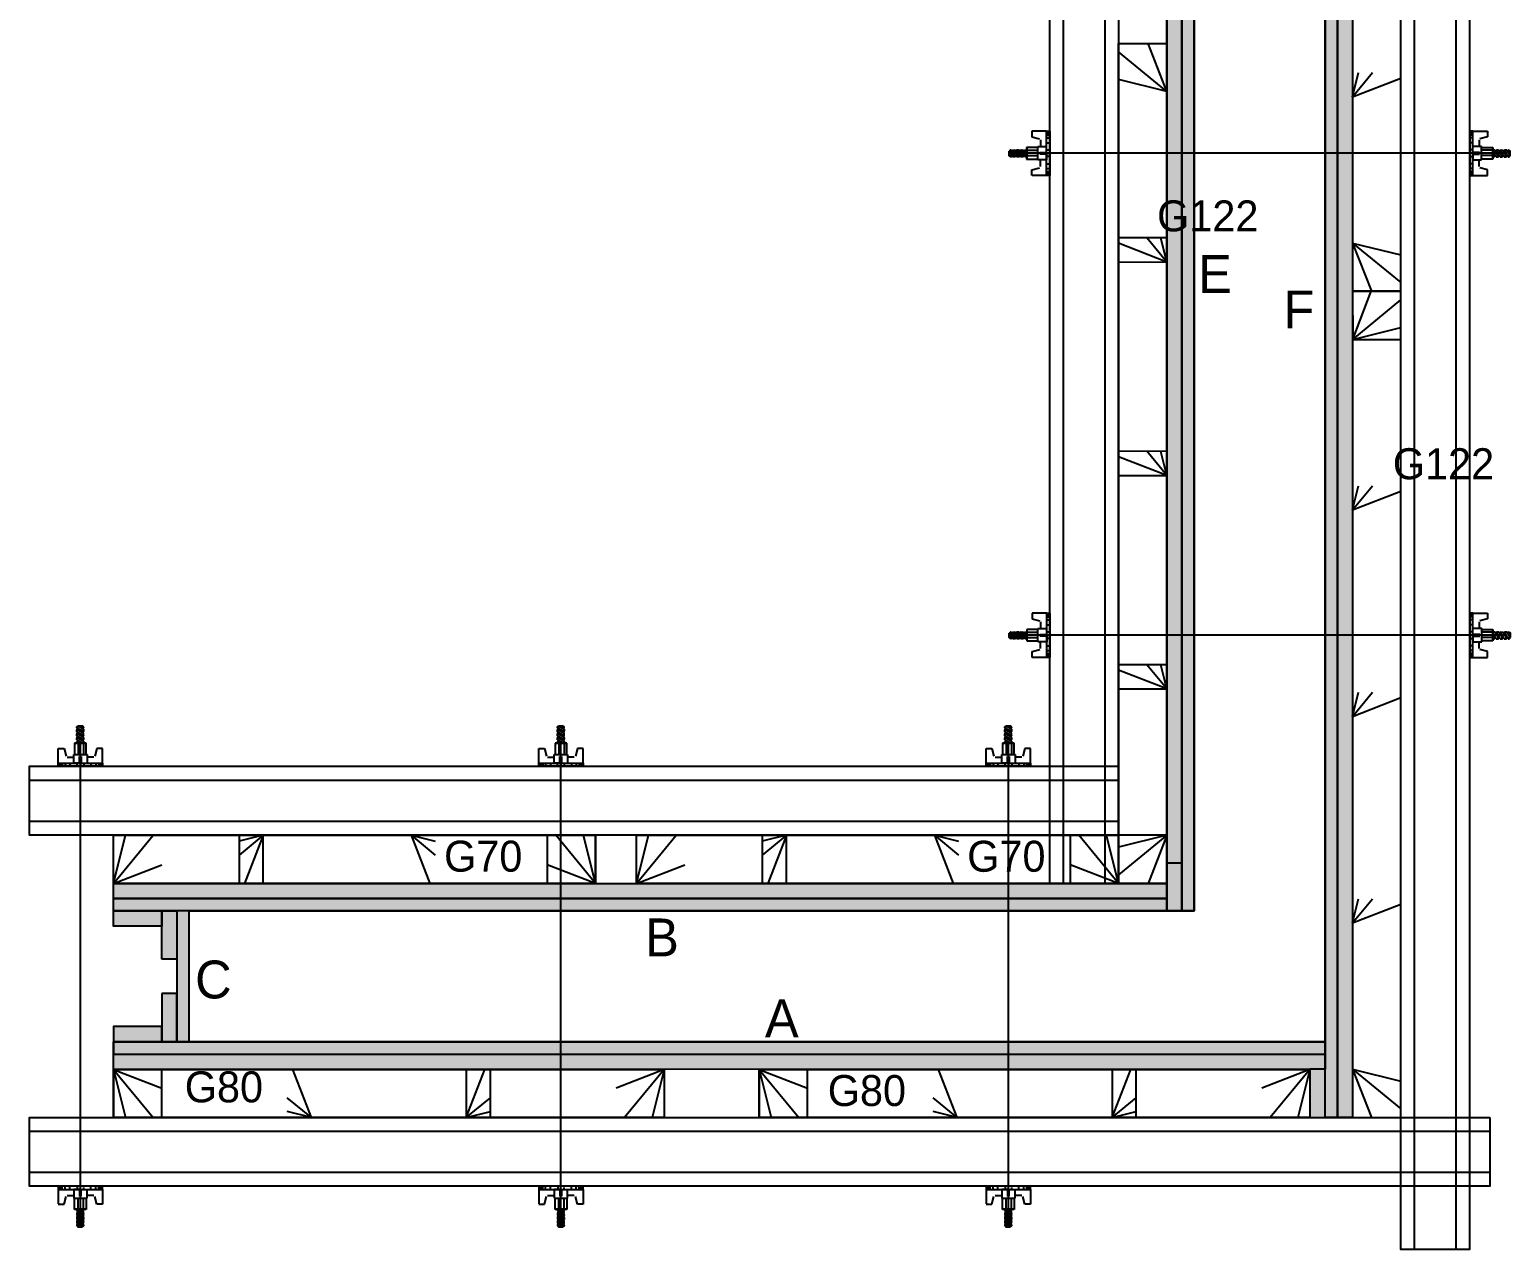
# Model space of a CAD drawing. Header units: metres. Extents: x 3966 to 8606, y 3940 to 4612.
# Drawn here: x 3965.6 to 4395.8, y 3978.3 to 4332.7 of the extents above; entities that cross this region are included whole.
import ezdxf

# ---------------------------------------------------------------- set-up
doc = ezdxf.new("R2010")
doc.units = ezdxf.units.M
for name, color, linetype in [('CHAPA', 7, 'Continuous'), ('CONCRETO', 7, 'Continuous'), ('Hachura', 7, 'Continuous'), ('Madeira', 7, 'Continuous'), ('Perfil Metálico', 7, 'Continuous'), ('SARRAFO', 7, 'Continuous'), ('TEXTO_GERAL', 7, 'Continuous')]:
    doc.layers.add(name, color=color, linetype=linetype)

msp = doc.modelspace()

# ---------------------------------------------------------------- hatches: boundary and pattern name
at = {"layer": 'Hachura'}
h = msp.add_hatch(color=7, dxfattribs=at)
h.dxf.hatch_style = 1
h.paths.add_polyline_path([(4295.94, 4496.66), (4300.34, 4496.66), (4300.34, 4496.66), (4300.34, 4076.66), (4300.34, 4076.66), (4295.94, 4076.66), (4295.94, 4076.66), (4295.94, 4496.66)])
h = msp.add_hatch(color=7, dxfattribs=at)
h.dxf.hatch_style = 1
h.paths.add_polyline_path([(4300.34, 4496.66), (4303.94, 4496.66), (4303.94, 4496.66), (4303.94, 4076.66), (4303.94, 4076.66), (4300.34, 4076.66), (4300.34, 4076.66), (4300.34, 4496.66)])
h = msp.add_hatch(color=7, dxfattribs=at)
h.dxf.hatch_style = 1
h.paths.add_polyline_path([(4345.54, 4016.66), (4341.94, 4016.66), (4341.94, 4016.66), (4341.94, 4496.66), (4341.94, 4496.66), (4345.54, 4496.66), (4345.54, 4496.66), (4345.54, 4016.66)])
h = msp.add_hatch(color=7, dxfattribs=at)
h.dxf.hatch_style = 1
h.paths.add_polyline_path([(4345.54, 4496.66), (4349.94, 4496.66), (4349.94, 4496.66), (4349.94, 4016.66), (4349.94, 4016.66), (4345.54, 4016.66), (4345.54, 4016.66), (4345.54, 4496.66)])
h = msp.add_hatch(color=7, dxfattribs=at)
h.dxf.hatch_style = 1
h.paths.add_polyline_path([(4295.94, 4080.26), (4295.94, 4084.66), (4295.94, 4084.66), (3989.94, 4084.66), (3989.94, 4084.66), (3989.94, 4080.26), (3989.94, 4080.26), (4295.94, 4080.26)])
h = msp.add_hatch(color=7, dxfattribs=at)
h.dxf.hatch_style = 1
h.paths.add_polyline_path([(4295.94, 4076.66), (3989.94, 4076.66), (3989.94, 4076.66), (3989.94, 4080.26), (3989.94, 4080.26), (4295.94, 4080.26), (4295.94, 4080.26), (4295.94, 4076.66)])
h = msp.add_hatch(color=7, dxfattribs=at)
h.dxf.hatch_style = 1
h.paths.add_polyline_path([(4003.94, 4072.26), (4003.94, 4076.66), (4003.94, 4076.66), (3989.94, 4076.66), (3989.94, 4076.66), (3989.94, 4072.26), (3989.94, 4072.26), (4003.94, 4072.26)])
h = msp.add_hatch(color=7, dxfattribs=at)
h.dxf.hatch_style = 1
h.paths.add_polyline_path([(4008.34, 4076.66), (4003.94, 4076.66), (4003.94, 4076.66), (4003.94, 4062.66), (4003.94, 4062.66), (4008.34, 4062.66), (4008.34, 4062.66), (4008.34, 4076.66)])
h = msp.add_hatch(color=7, dxfattribs=at)
h.dxf.hatch_style = 1
h.paths.add_polyline_path([(4008.34, 4038.66), (4011.94, 4038.66), (4011.94, 4038.66), (4011.94, 4076.66), (4011.94, 4076.66), (4008.34, 4076.66), (4008.34, 4076.66), (4008.34, 4038.66)])
h = msp.add_hatch(color=7, dxfattribs=at)
h.dxf.hatch_style = 1
h.paths.add_polyline_path([(4008.34, 4038.66), (4003.94, 4038.66), (4003.94, 4038.66), (4003.94, 4052.66), (4003.94, 4052.66), (4008.34, 4052.66), (4008.34, 4052.66), (4008.34, 4038.66)])
h = msp.add_hatch(color=7, dxfattribs=at)
h.dxf.hatch_style = 1
h.paths.add_polyline_path([(4003.94, 4043.06), (4003.94, 4038.66), (4003.94, 4038.66), (3989.94, 4038.66), (3989.94, 4038.66), (3989.94, 4043.06), (3989.94, 4043.06), (4003.94, 4043.06)])
h = msp.add_hatch(color=7, dxfattribs=at)
h.dxf.hatch_style = 1
h.paths.add_polyline_path([(4341.94, 4038.66), (3989.94, 4038.66), (3989.94, 4038.66), (3989.94, 4035.06), (3989.94, 4035.06), (4341.94, 4035.06), (4341.94, 4035.06), (4341.94, 4038.66)])
h = msp.add_hatch(color=7, dxfattribs=at)
h.dxf.hatch_style = 1
h.paths.add_polyline_path([(4341.94, 4035.06), (4341.94, 4030.66), (4341.94, 4030.66), (3989.94, 4030.66), (3989.94, 4030.66), (3989.94, 4035.06), (3989.94, 4035.06), (4341.94, 4035.06)])
h = msp.add_hatch(color=7, dxfattribs=at)
h.dxf.hatch_style = 1
h.paths.add_polyline_path([(4341.94, 4016.66), (4337.54, 4016.66), (4337.54, 4016.66), (4337.54, 4030.66), (4337.54, 4030.66), (4341.94, 4030.66), (4341.94, 4030.66), (4341.94, 4016.66)])

# ---------------------------------------------------------------- linework, layer by layer
at = {"layer": 'CHAPA', "color": 7, "lineweight": 25}
for p, q in [((4341.94, 4038.66), (4341.94, 4030.66)), ((4341.94, 4030.66), (4338.17, 4030.66))]:
    msp.add_line(p, q, dxfattribs=at)
for points in [[(4303.94, 4496.66), (4303.94, 4076.66), (4300.34, 4076.66), (4300.34, 4496.66)], [(4345.54, 4016.66), (4341.94, 4016.66), (4341.94, 4496.66), (4345.54, 4496.66)], [(4295.94, 4076.66), (3989.94, 4076.66), (3989.94, 4080.26), (4295.94, 4080.26)], [(4008.34, 4038.66), (4011.94, 4038.66), (4011.94, 4076.66), (4008.34, 4076.66)], [(4341.94, 4038.66), (3989.94, 4038.66), (3989.94, 4035.06), (4341.94, 4035.06)]]:
    msp.add_lwpolyline(points, close=True, dxfattribs=at)
at = {"layer": 'CONCRETO', "color": 7, "lineweight": 25}
msp.add_lwpolyline([(4011.94, 4038.66), (4011.94, 4076.66), (4303.94, 4076.66), (4303.94, 4474.66), (4341.94, 4474.66), (4341.94, 4038.66)], close=True, dxfattribs=at)
at = {"layer": 'Hachura', "color": 7, "lineweight": 25}
for p, q in [((4261.05, 4303.2), (4256.79, 4303.2)), ((4256.79, 4303.2), (4256.79, 4301.53)), ((4261.03, 4303.07), (4261.96, 4303.07)), ((4261.03, 4302.85), (4261.96, 4302.85)), ((4261.03, 4302.52), (4261.96, 4302.52)), ((4261.03, 4302.05), (4261.96, 4302.05)), ((4261.05, 4290.3), (4261.05, 4303.2)), ((4261.05, 4303.2), (4261.95, 4303.2)), ((4261.95, 4303.2), (4261.95, 4290.31)), ((4261.95, 4302.25), (4261.95, 4294.44)), ((4384.87, 4303.06), (4383.94, 4303.06)), ((4384.87, 4302.85), (4383.94, 4302.85)), ((4384.87, 4302.52), (4383.94, 4302.52)), ((4384.87, 4302.05), (4383.94, 4302.05)), ((4383.95, 4303.2), (4383.95, 4290.31)), ((4384.85, 4303.2), (4383.95, 4303.2)), ((4383.95, 4302.25), (4383.95, 4294.43)), ((4384.85, 4290.3), (4384.85, 4303.2)), ((4384.85, 4303.2), (4389.11, 4303.2)), ((4389.11, 4303.2), (4389.11, 4301.53)), ((4250.47, 4297.14), (4250.81, 4297.81)), ((4251.04, 4297.76), (4250.47, 4296.62)), ((4250.89, 4295.65), (4251.97, 4297.81)), ((4252.2, 4297.76), (4251.13, 4295.62)), ((4252.05, 4295.65), (4253.13, 4297.81)), ((4253.36, 4297.76), (4252.29, 4295.62)), ((4253.21, 4295.65), (4254.29, 4297.81)), ((4254.52, 4297.76), (4253.45, 4295.62)), ((4255.24, 4298.43), (4255.24, 4295.08)), ((4258.47, 4298.43), (4255.24, 4298.43)), ((4255.31, 4298.43), (4255.31, 4295.08)), ((4256.79, 4301.53), (4259, 4300.94)), ((4258.47, 4294.82), (4258.47, 4298.69)), ((4258.47, 4298.69), (4261.05, 4298.69)), ((4258.47, 4298.69), (4258.47, 4298.43)), ((4258.47, 4298.69), (4258.47, 4298.43)), ((4259.24, 4300.63), (4259.24, 4298.68)), ((4261.03, 4301.21), (4261.96, 4301.21)), ((4261.03, 4299.78), (4261.95, 4299.78)), ((4384.87, 4301.21), (4383.94, 4301.21)), ((4384.87, 4299.78), (4383.95, 4299.78)), ((4387.43, 4298.69), (4384.85, 4298.69)), ((4386.66, 4300.63), (4386.66, 4298.68)), ((4389.11, 4301.53), (4386.9, 4300.94)), ((4387.43, 4294.82), (4387.43, 4298.69)), ((4387.43, 4298.69), (4387.43, 4298.43)), ((4387.43, 4298.69), (4387.43, 4298.43)), ((4387.43, 4298.43), (4390.66, 4298.43)), ((4390.59, 4298.43), (4390.59, 4295.08)), ((4390.66, 4298.43), (4390.66, 4295.08)), ((4391.38, 4297.76), (4392.45, 4295.61)), ((4392.69, 4295.65), (4391.61, 4297.81)), ((4392.54, 4297.76), (4393.61, 4295.61)), ((4393.85, 4295.65), (4392.77, 4297.81)), ((4393.7, 4297.76), (4394.77, 4295.61)), ((4395.02, 4295.65), (4393.93, 4297.81)), ((4394.86, 4297.76), (4395.43, 4296.62)), ((4395.43, 4297.14), (4395.09, 4297.81)), ((4250.47, 4297.65), (4250.15, 4297.33)), ((4250.15, 4296.04), (4250.15, 4297.33)), ((4250.47, 4295.72), (4250.15, 4296.04)), ((4250.47, 4297.4), (4250.6, 4297.66)), ((4250.6, 4297.66), (4250.47, 4297.66)), ((4251.12, 4297.66), (4250.47, 4296.37)), ((4250.47, 4297.65), (4250.47, 4295.72)), ((4250.79, 4295.72), (4250.47, 4295.72)), ((4250.47, 4295.72), (4250.47, 4295.72)), ((4250.79, 4295.72), (4251.76, 4297.66)), ((4250.79, 4295.72), (4251.76, 4297.66)), ((4251.12, 4297.66), (4251.76, 4297.66)), ((4252.28, 4297.66), (4251.31, 4295.72)), ((4251.95, 4295.72), (4251.31, 4295.72)), ((4251.95, 4295.72), (4252.92, 4297.66)), ((4252.92, 4297.66), (4252.28, 4297.66)), ((4253.44, 4297.66), (4252.47, 4295.72)), ((4253.12, 4295.72), (4252.47, 4295.72)), ((4252.68, 4295.72), (4252.47, 4295.72)), ((4253.12, 4295.72), (4254.08, 4297.66)), ((4253.65, 4297.66), (4253.44, 4297.66)), ((4254.6, 4297.66), (4253.63, 4295.72)), ((4254.28, 4295.72), (4253.63, 4295.72)), ((4253.65, 4297.66), (4254.08, 4297.66)), ((4254.28, 4295.72), (4255.24, 4297.66)), ((4254.6, 4297.66), (4255.24, 4297.66)), ((4255.24, 4296.88), (4254.61, 4295.62)), ((4255.24, 4296.62), (4254.79, 4295.72)), ((4255.24, 4295.72), (4254.79, 4295.72)), ((4394.76, 4296.75), (4254.96, 4296.74)), ((4255.24, 4297.66), (4258.47, 4297.66)), ((4255.24, 4296.11), (4258.47, 4296.11)), ((4255.24, 4295.08), (4258.47, 4295.08)), ((4261.05, 4294.82), (4258.47, 4294.82)), ((4259.05, 4296.96), (4261.05, 4296.96)), ((4261.05, 4296.44), (4259.05, 4296.44)), ((4259.24, 4292.87), (4259.24, 4294.82)), ((4261.03, 4293.71), (4261.96, 4293.71)), ((4261.05, 4296.75), (4261.05, 4294.82)), ((4261.05, 4296.75), (4261.95, 4296.75)), ((4261.05, 4295.46), (4261.05, 4296.11)), ((4261.05, 4290.3), (4261.05, 4295.46)), ((4261.37, 4295.79), (4261.16, 4295.79)), ((4261.17, 4297.73), (4261.61, 4297.73)), ((4261.8, 4295.79), (4261.37, 4295.79)), ((4384.87, 4293.71), (4383.94, 4293.71)), ((4384.85, 4296.75), (4383.95, 4296.75)), ((4384.1, 4295.79), (4384.53, 4295.79)), ((4384.73, 4297.73), (4384.29, 4297.73)), ((4384.53, 4295.79), (4384.75, 4295.79)), ((4386.85, 4296.96), (4384.85, 4296.96)), ((4384.85, 4296.75), (4384.85, 4294.82)), ((4384.85, 4296.44), (4386.85, 4296.44)), ((4384.85, 4295.46), (4384.85, 4296.11)), ((4384.85, 4290.3), (4384.85, 4295.46)), ((4384.85, 4294.82), (4387.43, 4294.82)), ((4386.66, 4292.87), (4386.66, 4294.82)), ((4390.66, 4297.66), (4387.43, 4297.66)), ((4390.66, 4296.11), (4387.43, 4296.11)), ((4390.66, 4295.08), (4387.43, 4295.08)), ((4391.3, 4297.66), (4390.66, 4297.66)), ((4391.63, 4295.72), (4390.66, 4297.66)), ((4390.66, 4296.88), (4391.29, 4295.61)), ((4390.66, 4296.62), (4391.11, 4295.72)), ((4390.66, 4295.72), (4391.11, 4295.72)), ((4391.3, 4297.66), (4392.27, 4295.72)), ((4391.63, 4295.72), (4392.27, 4295.72)), ((4392.25, 4297.66), (4391.82, 4297.66)), ((4392.79, 4295.72), (4391.82, 4297.66)), ((4392.25, 4297.66), (4392.46, 4297.66)), ((4392.46, 4297.66), (4393.43, 4295.72)), ((4392.79, 4295.72), (4393.43, 4295.72)), ((4392.98, 4297.66), (4393.62, 4297.66)), ((4393.95, 4295.72), (4392.98, 4297.66)), ((4393.22, 4295.72), (4393.43, 4295.72)), ((4393.62, 4297.66), (4394.59, 4295.72)), ((4393.95, 4295.72), (4394.59, 4295.72)), ((4395.11, 4295.72), (4394.14, 4297.66)), ((4394.79, 4297.66), (4394.14, 4297.66)), ((4395.11, 4295.72), (4394.14, 4297.66)), ((4394.79, 4297.66), (4395.43, 4296.37)), ((4395.11, 4295.72), (4395.43, 4295.72)), ((4395.43, 4297.4), (4395.3, 4297.66)), ((4395.3, 4297.66), (4395.43, 4297.66)), ((4395.43, 4297.65), (4395.75, 4297.33)), ((4395.43, 4297.65), (4395.43, 4295.72)), ((4395.43, 4295.72), (4395.75, 4296.04)), ((4395.43, 4295.72), (4395.43, 4295.72)), ((4395.75, 4296.04), (4395.75, 4297.33)), ((4256.79, 4291.98), (4259, 4292.56)), ((4256.79, 4290.3), (4256.79, 4291.98)), ((4261.95, 4290.31), (4256.81, 4290.31)), ((4261.03, 4292.3), (4261.96, 4292.3)), ((4261.03, 4291.46), (4261.96, 4291.46)), ((4261.03, 4290.99), (4261.96, 4290.99)), ((4261.03, 4290.66), (4261.96, 4290.66)), ((4261.03, 4290.45), (4261.96, 4290.45)), ((4384.87, 4292.3), (4383.94, 4292.3)), ((4384.87, 4291.46), (4383.94, 4291.46)), ((4384.87, 4290.99), (4383.94, 4290.99)), ((4384.87, 4290.66), (4383.94, 4290.66)), ((4384.87, 4290.44), (4383.94, 4290.44)), ((4383.95, 4290.31), (4389.09, 4290.31)), ((4389.11, 4291.98), (4386.9, 4292.56)), ((4389.11, 4290.3), (4389.11, 4291.98)), ((4261.07, 4163.2), (4256.82, 4163.2)), ((4256.82, 4163.2), (4256.82, 4161.53)), ((4256.82, 4161.53), (4259.03, 4160.94)), ((4259.27, 4160.63), (4259.27, 4158.68)), ((4261.06, 4163.07), (4261.98, 4163.07)), ((4261.06, 4162.85), (4261.98, 4162.85)), ((4261.06, 4162.52), (4261.98, 4162.52)), ((4261.06, 4162.05), (4261.98, 4162.05)), ((4261.06, 4161.21), (4261.98, 4161.21)), ((4261.07, 4150.3), (4261.07, 4163.2)), ((4261.07, 4163.2), (4261.98, 4163.2)), ((4261.98, 4163.2), (4261.98, 4150.31)), ((4261.98, 4162.25), (4261.98, 4154.44)), ((4384.9, 4163.06), (4383.97, 4163.06)), ((4384.9, 4162.85), (4383.97, 4162.85)), ((4384.9, 4162.52), (4383.97, 4162.52)), ((4384.9, 4162.05), (4383.97, 4162.05)), ((4384.9, 4161.21), (4383.97, 4161.21)), ((4383.98, 4163.2), (4383.98, 4150.31)), ((4384.88, 4163.2), (4383.98, 4163.2)), ((4383.98, 4162.25), (4383.98, 4154.43)), ((4384.88, 4150.3), (4384.88, 4163.2)), ((4384.88, 4163.2), (4389.14, 4163.2)), ((4386.69, 4160.63), (4386.69, 4158.68)), ((4389.14, 4161.53), (4386.93, 4160.94)), ((4389.14, 4163.2), (4389.14, 4161.53)), ((4250.5, 4157.65), (4250.18, 4157.33)), ((4250.18, 4156.04), (4250.18, 4157.33)), ((4250.5, 4155.72), (4250.18, 4156.04)), ((4250.5, 4157.14), (4250.84, 4157.81)), ((4251.06, 4157.76), (4250.5, 4156.62)), ((4250.5, 4157.4), (4250.63, 4157.66)), ((4250.63, 4157.66), (4250.5, 4157.66)), ((4251.14, 4157.66), (4250.5, 4156.37)), ((4250.5, 4157.65), (4250.5, 4155.72)), ((4250.82, 4155.72), (4251.79, 4157.66)), ((4250.82, 4155.72), (4251.79, 4157.66)), ((4250.91, 4155.65), (4252, 4157.81)), ((4251.14, 4157.66), (4251.79, 4157.66)), ((4252.22, 4157.76), (4251.15, 4155.62)), ((4252.3, 4157.66), (4251.34, 4155.72)), ((4251.98, 4155.72), (4252.95, 4157.66)), ((4252.07, 4155.65), (4253.16, 4157.81)), ((4252.95, 4157.66), (4252.3, 4157.66)), ((4253.39, 4157.76), (4252.32, 4155.62)), ((4253.46, 4157.66), (4252.5, 4155.72)), ((4253.14, 4155.72), (4254.11, 4157.66)), ((4253.23, 4155.65), (4254.32, 4157.81)), ((4253.68, 4157.66), (4253.46, 4157.66)), ((4254.55, 4157.76), (4253.48, 4155.62)), ((4254.63, 4157.66), (4253.66, 4155.72)), ((4253.68, 4157.66), (4254.11, 4157.66)), ((4254.3, 4155.72), (4255.27, 4157.66)), ((4254.63, 4157.66), (4255.27, 4157.66)), ((4255.27, 4156.88), (4254.64, 4155.62)), ((4255.27, 4156.62), (4254.82, 4155.72)), ((4394.78, 4156.75), (4254.98, 4156.74)), ((4255.27, 4158.43), (4255.27, 4155.08)), ((4258.5, 4158.43), (4255.27, 4158.43)), ((4255.27, 4157.66), (4258.5, 4157.66)), ((4255.27, 4156.11), (4258.5, 4156.11)), ((4255.34, 4158.43), (4255.34, 4155.08)), ((4258.5, 4154.82), (4258.5, 4158.69)), ((4258.5, 4158.69), (4261.07, 4158.69)), ((4258.5, 4158.69), (4258.5, 4158.43)), ((4258.5, 4158.69), (4258.5, 4158.43)), ((4259.08, 4156.96), (4261.07, 4156.96)), ((4261.07, 4156.44), (4259.08, 4156.44)), ((4261.06, 4159.78), (4261.98, 4159.78)), ((4261.07, 4156.75), (4261.07, 4154.82)), ((4261.07, 4156.75), (4261.98, 4156.75)), ((4261.07, 4155.46), (4261.07, 4156.11)), ((4261.39, 4155.79), (4261.18, 4155.79)), ((4261.2, 4157.73), (4261.63, 4157.73)), ((4261.83, 4155.79), (4261.39, 4155.79)), ((4384.9, 4159.78), (4383.98, 4159.78)), ((4384.88, 4156.75), (4383.98, 4156.75)), ((4384.13, 4155.79), (4384.56, 4155.79)), ((4384.75, 4157.73), (4384.32, 4157.73)), ((4384.56, 4155.79), (4384.77, 4155.79)), ((4387.46, 4158.69), (4384.88, 4158.69)), ((4386.88, 4156.96), (4384.88, 4156.96)), ((4384.88, 4156.75), (4384.88, 4154.82)), ((4384.88, 4156.44), (4386.88, 4156.44)), ((4384.88, 4155.46), (4384.88, 4156.11)), ((4387.46, 4154.82), (4387.46, 4158.69)), ((4387.46, 4158.69), (4387.46, 4158.43)), ((4387.46, 4158.69), (4387.46, 4158.43)), ((4387.46, 4158.43), (4390.68, 4158.43)), ((4390.68, 4157.66), (4387.46, 4157.66)), ((4390.68, 4156.11), (4387.46, 4156.11)), ((4390.62, 4158.43), (4390.62, 4155.08)), ((4390.68, 4158.43), (4390.68, 4155.08)), ((4391.33, 4157.66), (4390.68, 4157.66)), ((4391.65, 4155.72), (4390.68, 4157.66)), ((4390.68, 4156.88), (4391.32, 4155.61)), ((4390.68, 4156.62), (4391.14, 4155.72)), ((4391.33, 4157.66), (4392.3, 4155.72)), ((4391.41, 4157.76), (4392.48, 4155.61)), ((4392.72, 4155.65), (4391.64, 4157.81)), ((4392.28, 4157.66), (4391.85, 4157.66)), ((4392.81, 4155.72), (4391.85, 4157.66)), ((4392.28, 4157.66), (4392.49, 4157.66)), ((4392.49, 4157.66), (4393.46, 4155.72)), ((4392.57, 4157.76), (4393.64, 4155.61)), ((4393.88, 4155.65), (4392.8, 4157.81)), ((4393.01, 4157.66), (4393.65, 4157.66)), ((4393.97, 4155.72), (4393.01, 4157.66)), ((4393.65, 4157.66), (4394.62, 4155.72)), ((4393.73, 4157.76), (4394.8, 4155.61)), ((4395.04, 4155.65), (4393.96, 4157.81)), ((4395.13, 4155.72), (4394.17, 4157.66)), ((4394.81, 4157.66), (4394.17, 4157.66)), ((4395.13, 4155.72), (4394.17, 4157.66)), ((4394.81, 4157.66), (4395.46, 4156.37)), ((4394.89, 4157.76), (4395.46, 4156.62)), ((4395.46, 4157.14), (4395.12, 4157.81)), ((4395.46, 4157.4), (4395.33, 4157.66)), ((4395.33, 4157.66), (4395.46, 4157.66)), ((4395.46, 4157.65), (4395.78, 4157.33)), ((4395.46, 4157.65), (4395.46, 4155.72)), ((4395.46, 4155.72), (4395.78, 4156.04)), ((4395.78, 4156.04), (4395.78, 4157.33)), ((4250.82, 4155.72), (4250.5, 4155.72)), ((4250.5, 4155.72), (4250.5, 4155.72)), ((4251.98, 4155.72), (4251.34, 4155.72)), ((4253.14, 4155.72), (4252.5, 4155.72)), ((4252.71, 4155.72), (4252.5, 4155.72)), ((4254.3, 4155.72), (4253.66, 4155.72)), ((4255.27, 4155.72), (4254.82, 4155.72)), ((4255.27, 4155.08), (4258.5, 4155.08)), ((4256.82, 4151.98), (4259.03, 4152.56)), ((4256.82, 4150.3), (4256.82, 4151.98)), ((4261.07, 4154.82), (4258.5, 4154.82)), ((4259.27, 4152.87), (4259.27, 4154.82)), ((4261.06, 4153.71), (4261.98, 4153.71)), ((4261.06, 4152.3), (4261.98, 4152.3)), ((4261.07, 4150.3), (4261.07, 4155.46)), ((4384.9, 4153.71), (4383.97, 4153.71)), ((4384.9, 4152.3), (4383.97, 4152.3)), ((4384.88, 4150.3), (4384.88, 4155.46)), ((4384.88, 4154.82), (4387.46, 4154.82)), ((4386.69, 4152.87), (4386.69, 4154.82)), ((4389.14, 4151.98), (4386.93, 4152.56)), ((4390.68, 4155.08), (4387.46, 4155.08)), ((4389.14, 4150.3), (4389.14, 4151.98)), ((4390.68, 4155.72), (4391.14, 4155.72)), ((4391.65, 4155.72), (4392.3, 4155.72)), ((4392.81, 4155.72), (4393.46, 4155.72)), ((4393.25, 4155.72), (4393.46, 4155.72)), ((4393.97, 4155.72), (4394.62, 4155.72)), ((4395.13, 4155.72), (4395.46, 4155.72)), ((4395.46, 4155.72), (4395.46, 4155.72)), ((4261.98, 4150.31), (4256.84, 4150.31)), ((4261.06, 4151.46), (4261.98, 4151.46)), ((4261.06, 4150.99), (4261.98, 4150.99)), ((4261.06, 4150.66), (4261.98, 4150.66)), ((4261.06, 4150.45), (4261.98, 4150.45)), ((4384.9, 4151.46), (4383.97, 4151.46)), ((4384.9, 4150.99), (4383.97, 4150.99)), ((4384.9, 4150.66), (4383.97, 4150.66)), ((4384.9, 4150.44), (4383.97, 4150.44)), ((4383.98, 4150.31), (4389.11, 4150.31)), ((3979.31, 4130.14), (3979.63, 4130.46)), ((3979.31, 4129.82), (3979.31, 4130.14)), ((3979.31, 4130.14), (3979.31, 4130.14)), ((3981.24, 4130.14), (3979.31, 4130.14)), ((3979.63, 4130.46), (3980.92, 4130.46)), ((3981.24, 4129.5), (3979.95, 4130.14)), ((3981.34, 4129.58), (3980.21, 4130.14)), ((3980.73, 4130.14), (3981.4, 4129.8)), ((3981.24, 4130.14), (3980.92, 4130.46)), ((3980.98, 4130.14), (3981.24, 4130.01)), ((3981.24, 4130.01), (3981.24, 4130.14)), ((4118.91, 4130.14), (4119.23, 4130.46)), ((4118.91, 4129.82), (4118.91, 4130.14)), ((4118.91, 4130.14), (4118.91, 4130.14)), ((4120.84, 4130.14), (4118.91, 4130.14)), ((4119.23, 4130.46), (4120.52, 4130.46)), ((4120.84, 4129.5), (4119.55, 4130.14)), ((4120.94, 4129.58), (4119.81, 4130.14)), ((4120.33, 4130.14), (4121, 4129.8)), ((4120.84, 4130.14), (4120.52, 4130.46)), ((4120.58, 4130.14), (4120.84, 4130.01)), ((4120.84, 4130.01), (4120.84, 4130.14)), ((4248.91, 4130.14), (4249.23, 4130.46)), ((4248.91, 4129.82), (4248.91, 4130.14)), ((4248.91, 4130.14), (4248.91, 4130.14)), ((4250.84, 4130.14), (4248.91, 4130.14)), ((4249.23, 4130.46), (4250.52, 4130.46)), ((4250.84, 4129.5), (4249.55, 4130.14)), ((4250.94, 4129.58), (4249.81, 4130.14)), ((4250.33, 4130.14), (4251, 4129.8)), ((4250.84, 4130.14), (4250.52, 4130.46)), ((4250.58, 4130.14), (4250.84, 4130.01)), ((4250.84, 4130.01), (4250.84, 4130.14)), ((3981.34, 4128.41), (3979.2, 4129.49)), ((3981.34, 4127.25), (3979.2, 4128.32)), ((3981.34, 4126.09), (3979.2, 4127.16)), ((3980.47, 4125.37), (3979.2, 4126)), ((3979.24, 4129.73), (3981.4, 4128.64)), ((3979.24, 4128.57), (3981.4, 4127.48)), ((3979.24, 4127.4), (3981.4, 4126.32)), ((3979.31, 4129.82), (3981.24, 4128.85)), ((3979.31, 4129.82), (3981.24, 4128.85)), ((3979.31, 4128.66), (3979.31, 4129.3)), ((3981.24, 4128.34), (3979.31, 4129.3)), ((3979.31, 4128.66), (3981.24, 4127.69)), ((3979.31, 4127.5), (3979.31, 4128.14)), ((3981.24, 4127.17), (3979.31, 4128.14)), ((3979.31, 4127.93), (3979.31, 4128.14)), ((3979.31, 4127.5), (3981.24, 4126.53)), ((3979.31, 4126.34), (3979.31, 4126.98)), ((3981.24, 4126.01), (3979.31, 4126.98)), ((3979.31, 4126.34), (3981.24, 4125.37)), ((3980.21, 4125.37), (3979.31, 4125.82)), ((3979.31, 4125.37), (3979.31, 4125.82)), ((3981.24, 4129.5), (3981.24, 4128.85)), ((3981.24, 4127.69), (3981.24, 4128.34)), ((3981.24, 4126.96), (3981.24, 4127.17)), ((3981.24, 4126.96), (3981.24, 4126.53)), ((3981.24, 4126.01), (3981.24, 4125.37)), ((4120.94, 4128.41), (4118.8, 4129.49)), ((4120.94, 4127.25), (4118.8, 4128.32)), ((4120.94, 4126.09), (4118.8, 4127.16)), ((4120.07, 4125.37), (4118.8, 4126)), ((4118.83, 4129.73), (4121, 4128.64)), ((4118.83, 4128.57), (4121, 4127.48)), ((4118.83, 4127.4), (4121, 4126.32)), ((4118.91, 4129.82), (4120.84, 4128.85)), ((4118.91, 4129.82), (4120.84, 4128.85)), ((4118.91, 4128.66), (4118.91, 4129.3)), ((4120.84, 4128.34), (4118.91, 4129.3)), ((4118.91, 4128.66), (4120.84, 4127.69)), ((4118.91, 4127.5), (4118.91, 4128.14)), ((4120.84, 4127.17), (4118.91, 4128.14)), ((4118.91, 4127.93), (4118.91, 4128.14)), ((4118.91, 4127.5), (4120.84, 4126.53)), ((4118.91, 4126.34), (4118.91, 4126.98)), ((4120.84, 4126.01), (4118.91, 4126.98)), ((4118.91, 4126.34), (4120.84, 4125.37)), ((4119.81, 4125.37), (4118.91, 4125.82)), ((4118.91, 4125.37), (4118.91, 4125.82)), ((4119.94, 3985.89), (4119.93, 4125.69)), ((4120.84, 4129.5), (4120.84, 4128.85)), ((4120.84, 4127.69), (4120.84, 4128.34)), ((4120.84, 4126.96), (4120.84, 4127.17)), ((4120.84, 4126.96), (4120.84, 4126.53)), ((4120.84, 4126.01), (4120.84, 4125.37)), ((4250.94, 4128.41), (4248.8, 4129.49)), ((4250.94, 4127.25), (4248.8, 4128.32)), ((4250.94, 4126.09), (4248.8, 4127.16)), ((4250.07, 4125.37), (4248.8, 4126)), ((4248.83, 4129.73), (4251, 4128.64)), ((4248.83, 4128.57), (4251, 4127.48)), ((4248.83, 4127.4), (4251, 4126.32)), ((4248.91, 4129.82), (4250.84, 4128.85)), ((4248.91, 4129.82), (4250.84, 4128.85)), ((4248.91, 4128.66), (4248.91, 4129.3)), ((4250.84, 4128.34), (4248.91, 4129.3)), ((4248.91, 4128.66), (4250.84, 4127.69)), ((4248.91, 4127.5), (4248.91, 4128.14)), ((4250.84, 4127.17), (4248.91, 4128.14)), ((4248.91, 4127.93), (4248.91, 4128.14)), ((4248.91, 4127.5), (4250.84, 4126.53)), ((4248.91, 4126.34), (4248.91, 4126.98)), ((4250.84, 4126.01), (4248.91, 4126.98)), ((4248.91, 4126.34), (4250.84, 4125.37)), ((4249.81, 4125.37), (4248.91, 4125.82)), ((4248.91, 4125.37), (4248.91, 4125.82)), ((4249.94, 3985.89), (4249.93, 4125.69)), ((4250.84, 4129.5), (4250.84, 4128.85)), ((4250.84, 4127.69), (4250.84, 4128.34)), ((4250.84, 4126.96), (4250.84, 4127.17)), ((4250.84, 4126.96), (4250.84, 4126.53)), ((4250.84, 4126.01), (4250.84, 4125.37)), ((3973.89, 4123.82), (3975.57, 4123.82)), ((3973.89, 4118.66), (3973.89, 4123.8)), ((3975.57, 4123.82), (3976.15, 4121.61)), ((3976.46, 4121.37), (3978.41, 4121.37)), ((3978.41, 4122.14), (3982.27, 4122.14)), ((3978.41, 4119.56), (3978.41, 4122.14)), ((3982.02, 4125.37), (3978.66, 4125.37)), ((3978.66, 4125.37), (3978.66, 4122.14)), ((3982.02, 4125.3), (3978.66, 4125.3)), ((3979.69, 4125.37), (3979.69, 4122.14)), ((3980.03, 4119.56), (3980.03, 4121.56)), ((3980.34, 3985.86), (3980.33, 4125.66)), ((3980.54, 4121.56), (3980.54, 4119.56)), ((3981.24, 4125.37), (3981.24, 4122.14)), ((3982.02, 4122.14), (3982.02, 4125.37)), ((3982.27, 4122.14), (3982.02, 4122.14)), ((3982.27, 4122.14), (3982.02, 4122.14)), ((3982.27, 4122.14), (3982.27, 4119.56)), ((3984.22, 4121.37), (3982.27, 4121.37)), ((3985.11, 4123.82), (3984.53, 4121.61)), ((3986.79, 4123.82), (3985.11, 4123.82)), ((3986.79, 4119.56), (3986.79, 4123.82)), ((4113.49, 4123.82), (4115.17, 4123.82)), ((4113.49, 4118.66), (4113.49, 4123.8)), ((4115.17, 4123.82), (4115.75, 4121.61)), ((4116.06, 4121.37), (4118, 4121.37)), ((4118, 4122.14), (4121.87, 4122.14)), ((4118, 4119.56), (4118, 4122.14)), ((4121.62, 4125.37), (4118.26, 4125.37)), ((4118.26, 4125.37), (4118.26, 4122.14)), ((4121.62, 4125.3), (4118.26, 4125.3)), ((4119.29, 4125.37), (4119.29, 4122.14)), ((4119.63, 4119.56), (4119.63, 4121.56)), ((4120.14, 4121.56), (4120.14, 4119.56)), ((4120.84, 4125.37), (4120.84, 4122.14)), ((4121.62, 4122.14), (4121.62, 4125.37)), ((4121.87, 4122.14), (4121.62, 4122.14)), ((4121.87, 4122.14), (4121.62, 4122.14)), ((4121.87, 4122.14), (4121.87, 4119.56)), ((4123.82, 4121.37), (4121.87, 4121.37)), ((4124.71, 4123.82), (4124.13, 4121.61)), ((4126.39, 4123.82), (4124.71, 4123.82)), ((4126.39, 4119.56), (4126.39, 4123.82)), ((4243.49, 4123.82), (4245.17, 4123.82)), ((4243.49, 4118.66), (4243.49, 4123.8)), ((4245.17, 4123.82), (4245.75, 4121.61)), ((4246.06, 4121.37), (4248, 4121.37)), ((4248, 4122.14), (4251.87, 4122.14)), ((4248, 4119.56), (4248, 4122.14)), ((4251.62, 4125.37), (4248.26, 4125.37)), ((4248.26, 4125.37), (4248.26, 4122.14)), ((4251.62, 4125.3), (4248.26, 4125.3)), ((4249.29, 4125.37), (4249.29, 4122.14)), ((4249.63, 4119.56), (4249.63, 4121.56)), ((4250.14, 4121.56), (4250.14, 4119.56)), ((4250.84, 4125.37), (4250.84, 4122.14)), ((4251.62, 4122.14), (4251.62, 4125.37)), ((4251.87, 4122.14), (4251.62, 4122.14)), ((4251.87, 4122.14), (4251.62, 4122.14)), ((4251.87, 4122.14), (4251.87, 4119.56)), ((4253.82, 4121.37), (4251.87, 4121.37)), ((4254.71, 4123.82), (4254.13, 4121.61)), ((4256.39, 4123.82), (4254.71, 4123.82)), ((4256.39, 4119.56), (4256.39, 4123.82)), ((3973.89, 4119.56), (3986.79, 4119.56)), ((3973.89, 4119.56), (3979.05, 4119.56)), ((3986.79, 4118.66), (3973.89, 4118.66)), ((3974.03, 4119.58), (3974.03, 4118.66)), ((3974.24, 4119.58), (3974.24, 4118.66)), ((3974.58, 4119.58), (3974.58, 4118.66)), ((3975.04, 4119.58), (3975.04, 4118.66)), ((3975.88, 4119.58), (3975.88, 4118.66)), ((3977.3, 4119.58), (3977.3, 4118.66)), ((3985.84, 4118.66), (3978.02, 4118.66)), ((3980.34, 4119.56), (3978.41, 4119.56)), ((3979.05, 4119.56), (3979.69, 4119.56)), ((3979.38, 4119.25), (3979.38, 4119.46)), ((3979.38, 4118.81), (3979.38, 4119.25)), ((3980.33, 4119.56), (3980.33, 4118.66)), ((3981.31, 4119.44), (3981.31, 4119.01)), ((3983.37, 4119.58), (3983.37, 4118.66)), ((3984.8, 4119.58), (3984.8, 4118.66)), ((3985.64, 4119.58), (3985.64, 4118.66)), ((3986.1, 4119.58), (3986.1, 4118.66)), ((3986.44, 4119.58), (3986.44, 4118.66)), ((3986.65, 4119.58), (3986.65, 4118.66)), ((3986.79, 4119.56), (3986.79, 4118.66)), ((4113.49, 4119.56), (4126.39, 4119.56)), ((4113.49, 4119.56), (4118.65, 4119.56)), ((4126.39, 4118.66), (4113.49, 4118.66)), ((4113.63, 4119.58), (4113.63, 4118.66)), ((4113.84, 4119.58), (4113.84, 4118.66)), ((4114.18, 4119.58), (4114.18, 4118.66)), ((4114.64, 4119.58), (4114.64, 4118.66)), ((4115.48, 4119.58), (4115.48, 4118.66)), ((4116.9, 4119.58), (4116.9, 4118.66)), ((4125.44, 4118.66), (4117.62, 4118.66)), ((4119.94, 4119.56), (4118, 4119.56)), ((4118.65, 4119.56), (4119.29, 4119.56)), ((4118.98, 4119.25), (4118.98, 4119.46)), ((4118.98, 4118.81), (4118.98, 4119.25)), ((4119.93, 4119.56), (4119.93, 4118.66)), ((4120.91, 4119.44), (4120.91, 4119.01)), ((4122.97, 4119.58), (4122.97, 4118.66)), ((4124.4, 4119.58), (4124.4, 4118.66)), ((4125.24, 4119.58), (4125.24, 4118.66)), ((4125.7, 4119.58), (4125.7, 4118.66)), ((4126.04, 4119.58), (4126.04, 4118.66)), ((4126.25, 4119.58), (4126.25, 4118.66)), ((4126.39, 4119.56), (4126.39, 4118.66)), ((4243.49, 4119.56), (4256.39, 4119.56)), ((4243.49, 4119.56), (4248.65, 4119.56)), ((4256.39, 4118.66), (4243.49, 4118.66)), ((4243.63, 4119.58), (4243.63, 4118.66)), ((4243.84, 4119.58), (4243.84, 4118.66)), ((4244.18, 4119.58), (4244.18, 4118.66)), ((4244.64, 4119.58), (4244.64, 4118.66)), ((4245.48, 4119.58), (4245.48, 4118.66)), ((4246.9, 4119.58), (4246.9, 4118.66)), ((4255.44, 4118.66), (4247.62, 4118.66)), ((4249.94, 4119.56), (4248, 4119.56)), ((4248.65, 4119.56), (4249.29, 4119.56)), ((4248.98, 4119.25), (4248.98, 4119.46)), ((4248.98, 4118.81), (4248.98, 4119.25)), ((4249.93, 4119.56), (4249.93, 4118.66)), ((4250.91, 4119.44), (4250.91, 4119.01)), ((4252.97, 4119.58), (4252.97, 4118.66)), ((4254.4, 4119.58), (4254.4, 4118.66)), ((4255.24, 4119.58), (4255.24, 4118.66)), ((4255.7, 4119.58), (4255.7, 4118.66)), ((4256.04, 4119.58), (4256.04, 4118.66)), ((4256.25, 4119.58), (4256.25, 4118.66)), ((4256.39, 4119.56), (4256.39, 4118.66)), ((3986.79, 3996.66), (3973.89, 3996.66)), ((3973.89, 3996.66), (3973.89, 3991.53)), ((3974.03, 3995.74), (3974.03, 3996.67)), ((3974.24, 3995.74), (3974.24, 3996.67)), ((3974.58, 3995.74), (3974.58, 3996.67)), ((3975.04, 3995.74), (3975.04, 3996.67)), ((3975.88, 3995.74), (3975.88, 3996.67)), ((3977.3, 3995.74), (3977.3, 3996.67)), ((3985.84, 3996.66), (3978.02, 3996.66)), ((3980.33, 3995.76), (3980.33, 3996.66)), ((3983.37, 3995.74), (3983.37, 3996.66)), ((3984.8, 3995.74), (3984.8, 3996.67)), ((3985.64, 3995.74), (3985.64, 3996.67)), ((3986.1, 3995.74), (3986.1, 3996.67)), ((3986.44, 3995.74), (3986.44, 3996.67)), ((3986.65, 3995.74), (3986.65, 3996.67)), ((3986.79, 3995.76), (3986.79, 3996.66)), ((4126.39, 3996.66), (4113.5, 3996.66)), ((4113.5, 3996.66), (4113.5, 3991.53)), ((4113.64, 3995.74), (4113.64, 3996.67)), ((4113.85, 3995.74), (4113.85, 3996.67)), ((4114.18, 3995.74), (4114.18, 3996.67)), ((4114.65, 3995.74), (4114.65, 3996.67)), ((4115.49, 3995.74), (4115.49, 3996.67)), ((4116.91, 3995.74), (4116.91, 3996.67)), ((4125.44, 3996.66), (4117.63, 3996.66)), ((4119.94, 3995.76), (4119.94, 3996.66)), ((4122.97, 3995.74), (4122.97, 3996.66)), ((4124.4, 3995.74), (4124.4, 3996.67)), ((4125.25, 3995.74), (4125.25, 3996.67)), ((4125.71, 3995.74), (4125.71, 3996.67)), ((4126.05, 3995.74), (4126.05, 3996.67)), ((4126.26, 3995.74), (4126.26, 3996.67)), ((4126.39, 3995.76), (4126.39, 3996.66)), ((4256.39, 3996.66), (4243.5, 3996.66)), ((4243.5, 3996.66), (4243.5, 3991.53)), ((4243.64, 3995.74), (4243.64, 3996.67)), ((4243.85, 3995.74), (4243.85, 3996.67)), ((4244.18, 3995.74), (4244.18, 3996.67)), ((4244.65, 3995.74), (4244.65, 3996.67)), ((4245.49, 3995.74), (4245.49, 3996.67)), ((4246.91, 3995.74), (4246.91, 3996.67)), ((4255.44, 3996.66), (4247.63, 3996.66)), ((4249.94, 3995.76), (4249.94, 3996.66)), ((4252.97, 3995.74), (4252.97, 3996.66)), ((4254.4, 3995.74), (4254.4, 3996.67)), ((4255.25, 3995.74), (4255.25, 3996.67)), ((4255.71, 3995.74), (4255.71, 3996.67)), ((4256.05, 3995.74), (4256.05, 3996.67)), ((4256.26, 3995.74), (4256.26, 3996.67)), ((4256.39, 3995.76), (4256.39, 3996.66)), ((3973.89, 3995.76), (3986.79, 3995.76)), ((3973.89, 3995.76), (3979.05, 3995.76)), ((3975.57, 3991.5), (3976.15, 3993.71)), ((3976.46, 3993.95), (3978.4, 3993.95)), ((3980.34, 3995.76), (3978.4, 3995.76)), ((3978.4, 3995.76), (3978.4, 3993.18)), ((3978.4, 3993.18), (3982.27, 3993.18)), ((3978.66, 3989.95), (3978.66, 3993.18)), ((3979.05, 3995.76), (3979.69, 3995.76)), ((3979.38, 3996.51), (3979.38, 3996.08)), ((3979.38, 3996.08), (3979.38, 3995.87)), ((3979.69, 3989.95), (3979.69, 3993.18)), ((3980.03, 3995.76), (3980.03, 3993.76)), ((3980.54, 3993.76), (3980.54, 3995.76)), ((3981.24, 3989.95), (3981.24, 3993.18)), ((3981.31, 3995.89), (3981.31, 3996.32)), ((3982.02, 3993.18), (3982.02, 3989.95)), ((3982.27, 3993.18), (3982.02, 3993.18)), ((3982.27, 3993.18), (3982.02, 3993.18)), ((3982.27, 3993.18), (3982.27, 3995.76)), ((3984.22, 3993.95), (3982.27, 3993.95)), ((3985.11, 3991.5), (3984.53, 3993.71)), ((3986.79, 3995.76), (3986.79, 3991.5)), ((4113.5, 3995.76), (4126.39, 3995.76)), ((4113.5, 3995.76), (4118.66, 3995.76)), ((4115.17, 3991.5), (4115.75, 3993.71)), ((4116.07, 3993.95), (4118.01, 3993.95)), ((4119.95, 3995.76), (4118.01, 3995.76)), ((4118.01, 3995.76), (4118.01, 3993.18)), ((4118.01, 3993.18), (4121.88, 3993.18)), ((4118.27, 3989.95), (4118.27, 3993.18)), ((4118.66, 3995.76), (4119.3, 3995.76)), ((4118.99, 3996.51), (4118.99, 3996.08)), ((4118.99, 3996.08), (4118.99, 3995.87)), ((4119.3, 3989.95), (4119.3, 3993.18)), ((4119.63, 3995.76), (4119.63, 3993.76)), ((4120.15, 3993.76), (4120.15, 3995.76)), ((4120.85, 3989.95), (4120.85, 3993.18)), ((4120.92, 3995.89), (4120.92, 3996.32)), ((4121.62, 3993.18), (4121.62, 3989.95)), ((4121.88, 3993.18), (4121.62, 3993.18)), ((4121.88, 3993.18), (4121.62, 3993.18)), ((4121.88, 3993.18), (4121.88, 3995.76)), ((4123.82, 3993.95), (4121.88, 3993.95)), ((4124.72, 3991.5), (4124.14, 3993.71)), ((4126.39, 3995.76), (4126.39, 3991.5)), ((4243.5, 3995.76), (4256.39, 3995.76)), ((4243.5, 3995.76), (4248.66, 3995.76)), ((4245.17, 3991.5), (4245.75, 3993.71)), ((4246.07, 3993.95), (4248.01, 3993.95)), ((4249.95, 3995.76), (4248.01, 3995.76)), ((4248.01, 3995.76), (4248.01, 3993.18)), ((4248.01, 3993.18), (4251.88, 3993.18)), ((4248.27, 3989.95), (4248.27, 3993.18)), ((4248.66, 3995.76), (4249.3, 3995.76)), ((4248.99, 3996.51), (4248.99, 3996.08)), ((4248.99, 3996.08), (4248.99, 3995.87)), ((4249.3, 3989.95), (4249.3, 3993.18)), ((4249.63, 3995.76), (4249.63, 3993.76)), ((4250.15, 3993.76), (4250.15, 3995.76)), ((4250.85, 3989.95), (4250.85, 3993.18)), ((4250.92, 3995.89), (4250.92, 3996.32)), ((4251.62, 3993.18), (4251.62, 3989.95)), ((4251.88, 3993.18), (4251.62, 3993.18)), ((4251.88, 3993.18), (4251.62, 3993.18)), ((4251.88, 3993.18), (4251.88, 3995.76)), ((4253.82, 3993.95), (4251.88, 3993.95)), ((4254.72, 3991.5), (4254.14, 3993.71)), ((4256.39, 3995.76), (4256.39, 3991.5)), ((3973.89, 3991.5), (3975.57, 3991.5)), ((3982.02, 3990.02), (3978.66, 3990.02)), ((3982.02, 3989.95), (3978.66, 3989.95)), ((3980.47, 3989.95), (3979.2, 3989.32)), ((3981.34, 3989.23), (3979.2, 3988.16)), ((3981.34, 3988.07), (3979.2, 3987)), ((3979.23, 3987.92), (3981.4, 3989)), ((3979.31, 3988.99), (3981.24, 3989.95)), ((3980.21, 3989.95), (3979.31, 3989.5)), ((3979.31, 3989.95), (3979.31, 3989.5)), ((3981.24, 3989.31), (3979.31, 3988.34)), ((3979.31, 3988.99), (3979.31, 3988.34)), ((3979.31, 3987.83), (3981.24, 3988.79)), ((3981.24, 3988.15), (3979.31, 3987.18)), ((3981.24, 3989.31), (3981.24, 3989.95)), ((3981.24, 3988.36), (3981.24, 3988.79)), ((3981.24, 3988.36), (3981.24, 3988.15)), ((3986.79, 3991.5), (3985.11, 3991.5)), ((4113.5, 3991.5), (4115.17, 3991.5)), ((4121.62, 3990.02), (4118.27, 3990.02)), ((4121.62, 3989.95), (4118.27, 3989.95)), ((4120.07, 3989.95), (4118.81, 3989.32)), ((4120.95, 3989.23), (4118.81, 3988.16)), ((4120.95, 3988.07), (4118.81, 3987)), ((4118.84, 3987.92), (4121.01, 3989)), ((4118.91, 3988.99), (4120.85, 3989.95)), ((4119.82, 3989.95), (4118.91, 3989.5)), ((4118.91, 3989.95), (4118.91, 3989.5)), ((4120.85, 3989.31), (4118.91, 3988.34)), ((4118.91, 3988.99), (4118.91, 3988.34)), ((4118.91, 3987.83), (4120.85, 3988.79)), ((4120.85, 3988.15), (4118.91, 3987.18)), ((4120.85, 3989.31), (4120.85, 3989.95)), ((4120.85, 3988.36), (4120.85, 3988.79)), ((4120.85, 3988.36), (4120.85, 3988.15)), ((4126.39, 3991.5), (4124.72, 3991.5)), ((4243.5, 3991.5), (4245.17, 3991.5)), ((4251.62, 3990.02), (4248.27, 3990.02)), ((4251.62, 3989.95), (4248.27, 3989.95)), ((4250.07, 3989.95), (4248.81, 3989.32)), ((4250.95, 3989.23), (4248.81, 3988.16)), ((4250.95, 3988.07), (4248.81, 3987)), ((4248.84, 3987.92), (4251.01, 3989)), ((4248.91, 3988.99), (4250.85, 3989.95)), ((4249.82, 3989.95), (4248.91, 3989.5)), ((4248.91, 3989.95), (4248.91, 3989.5)), ((4250.85, 3989.31), (4248.91, 3988.34)), ((4248.91, 3988.99), (4248.91, 3988.34)), ((4248.91, 3987.83), (4250.85, 3988.79)), ((4250.85, 3988.15), (4248.91, 3987.18)), ((4250.85, 3989.31), (4250.85, 3989.95)), ((4250.85, 3988.36), (4250.85, 3988.79)), ((4250.85, 3988.36), (4250.85, 3988.15)), ((4256.39, 3991.5), (4254.72, 3991.5)), ((3981.34, 3986.91), (3979.2, 3985.84)), ((3979.23, 3986.76), (3981.4, 3987.84)), ((3979.23, 3985.6), (3981.4, 3986.68)), ((3979.31, 3987.83), (3979.31, 3987.18)), ((3979.31, 3986.67), (3981.24, 3987.63)), ((3979.31, 3987.39), (3979.31, 3987.18)), ((3981.24, 3986.99), (3979.31, 3986.02)), ((3979.31, 3986.67), (3979.31, 3986.02)), ((3979.31, 3985.5), (3981.24, 3986.47)), ((3979.31, 3985.5), (3981.24, 3986.47)), ((3979.31, 3985.5), (3979.31, 3985.18)), ((3979.31, 3985.18), (3979.31, 3985.18)), ((3979.31, 3985.18), (3979.63, 3984.86)), ((3981.24, 3985.18), (3979.31, 3985.18)), ((3979.63, 3984.86), (3980.92, 3984.86)), ((3981.24, 3985.83), (3979.95, 3985.18)), ((3981.34, 3985.75), (3980.21, 3985.18)), ((3980.73, 3985.18), (3981.4, 3985.52)), ((3981.24, 3985.18), (3980.92, 3984.86)), ((3980.98, 3985.18), (3981.24, 3985.31)), ((3981.24, 3987.63), (3981.24, 3986.99)), ((3981.24, 3985.83), (3981.24, 3986.47)), ((3981.24, 3985.31), (3981.24, 3985.18)), ((4120.95, 3986.91), (4118.81, 3985.84)), ((4118.84, 3986.76), (4121.01, 3987.84)), ((4118.84, 3985.6), (4121.01, 3986.68)), ((4118.91, 3987.83), (4118.91, 3987.18)), ((4118.91, 3986.67), (4120.85, 3987.63)), ((4118.91, 3987.39), (4118.91, 3987.18)), ((4120.85, 3986.99), (4118.91, 3986.02)), ((4118.91, 3986.67), (4118.91, 3986.02)), ((4118.91, 3985.5), (4120.85, 3986.47)), ((4118.91, 3985.5), (4120.85, 3986.47)), ((4118.91, 3985.5), (4118.91, 3985.18)), ((4118.91, 3985.18), (4118.91, 3985.18)), ((4118.91, 3985.18), (4119.23, 3984.86)), ((4120.85, 3985.18), (4118.91, 3985.18)), ((4119.23, 3984.86), (4120.52, 3984.86)), ((4120.85, 3985.83), (4119.56, 3985.18)), ((4120.95, 3985.75), (4119.82, 3985.18)), ((4120.33, 3985.18), (4121.01, 3985.52)), ((4120.85, 3985.18), (4120.52, 3984.86)), ((4120.59, 3985.18), (4120.85, 3985.31)), ((4120.85, 3987.63), (4120.85, 3986.99)), ((4120.85, 3985.83), (4120.85, 3986.47)), ((4120.85, 3985.31), (4120.85, 3985.18)), ((4250.95, 3986.91), (4248.81, 3985.84)), ((4248.84, 3986.76), (4251.01, 3987.84)), ((4248.84, 3985.6), (4251.01, 3986.68)), ((4248.91, 3987.83), (4248.91, 3987.18)), ((4248.91, 3986.67), (4250.85, 3987.63)), ((4248.91, 3987.39), (4248.91, 3987.18)), ((4250.85, 3986.99), (4248.91, 3986.02)), ((4248.91, 3986.67), (4248.91, 3986.02)), ((4248.91, 3985.5), (4250.85, 3986.47)), ((4248.91, 3985.5), (4250.85, 3986.47)), ((4248.91, 3985.5), (4248.91, 3985.18)), ((4248.91, 3985.18), (4248.91, 3985.18)), ((4248.91, 3985.18), (4249.23, 3984.86)), ((4250.85, 3985.18), (4248.91, 3985.18)), ((4249.23, 3984.86), (4250.52, 3984.86)), ((4250.85, 3985.83), (4249.56, 3985.18)), ((4250.95, 3985.75), (4249.82, 3985.18)), ((4250.33, 3985.18), (4251.01, 3985.52)), ((4250.85, 3985.18), (4250.52, 3984.86)), ((4250.59, 3985.18), (4250.85, 3985.31)), ((4250.85, 3987.63), (4250.85, 3986.99)), ((4250.85, 3985.83), (4250.85, 3986.47)), ((4250.85, 3985.31), (4250.85, 3985.18))]:
    msp.add_line(p, q, dxfattribs=at)
at = {"layer": 'Madeira', "color": 7, "lineweight": 25}
for p, q in [((4295.93, 4314.65), (4290.52, 4328.66)), ((4295.93, 4314.65), (4281.94, 4326.19)), ((4349.95, 4313.17), (4355.7, 4320.18)), ((4349.95, 4313.17), (4351.68, 4320.17)), ((4295.93, 4314.65), (4281.93, 4318.15)), ((4349.95, 4313.17), (4363.94, 4318.61)), ((4295.94, 4265.16), (4290.19, 4272.17)), ((4295.94, 4265.16), (4294.21, 4272.16)), ((4295.94, 4265.16), (4281.95, 4270.6)), ((4349.94, 4270.67), (4363.95, 4259.17)), ((4349.94, 4270.67), (4363.94, 4267.2)), ((4349.94, 4270.67), (4355.38, 4256.67)), ((4349.96, 4242.66), (4355.37, 4256.67)), ((4349.96, 4242.66), (4363.94, 4254.19)), ((4349.96, 4242.66), (4363.95, 4246.16)), ((4295.94, 4203.16), (4281.95, 4208.6)), ((4295.94, 4203.16), (4290.19, 4210.17)), ((4295.94, 4203.16), (4294.21, 4210.16)), ((4349.95, 4193.17), (4355.7, 4200.18)), ((4349.95, 4193.17), (4351.68, 4200.17)), ((4349.95, 4193.17), (4363.94, 4198.61)), ((4295.94, 4141.16), (4290.19, 4148.17)), ((4295.94, 4141.16), (4294.21, 4148.16)), ((4295.94, 4141.16), (4281.95, 4146.6)), ((4349.95, 4133.17), (4355.7, 4140.18)), ((4349.95, 4133.17), (4351.68, 4140.17)), ((4349.95, 4133.17), (4363.94, 4138.61)), ((3989.94, 4084.66), (4001.46, 4098.66)), ((3989.94, 4084.66), (3993.43, 4098.66)), ((4033.44, 4098.66), (4026.44, 4092.9)), ((4033.44, 4098.66), (4026.44, 4096.92)), ((4033.44, 4098.66), (4028.01, 4084.66)), ((4076.44, 4098.66), (4083.44, 4092.9)), ((4076.44, 4098.66), (4083.44, 4096.92)), ((4076.44, 4098.66), (4081.87, 4084.66)), ((4129.94, 4084.66), (4118.43, 4098.66)), ((4129.94, 4084.66), (4126.46, 4098.66)), ((4141.93, 4084.65), (4153.45, 4098.65)), ((4141.93, 4084.65), (4145.42, 4098.65)), ((4185.43, 4098.65), (4178.43, 4092.89)), ((4185.43, 4098.65), (4178.43, 4096.9)), ((4185.43, 4098.65), (4180.01, 4084.65)), ((4228.43, 4098.65), (4235.43, 4092.89)), ((4228.43, 4098.65), (4235.43, 4096.9)), ((4228.43, 4098.65), (4233.86, 4084.65)), ((4281.93, 4084.65), (4270.42, 4098.65)), ((4281.93, 4084.65), (4278.45, 4098.65)), ((4295.95, 4098.66), (4281.94, 4087.16)), ((4295.95, 4098.66), (4281.94, 4095.19)), ((4295.95, 4098.66), (4290.51, 4084.67)), ((3989.94, 4084.66), (4003.94, 4090.09)), ((4129.94, 4084.66), (4115.94, 4090.09)), ((4141.93, 4084.65), (4155.93, 4090.07)), ((4281.93, 4084.65), (4267.93, 4090.07)), ((4349.95, 4073.17), (4355.7, 4080.18)), ((4349.95, 4073.17), (4351.68, 4080.17)), ((4349.95, 4073.17), (4363.94, 4078.61)), ((3989.94, 4030.62), (4001.46, 4016.62)), ((3989.94, 4030.62), (3993.43, 4016.62)), ((3989.94, 4030.62), (4003.94, 4025.19)), ((4047.44, 4016.62), (4042.01, 4030.62)), ((4092.44, 4016.62), (4097.87, 4030.62)), ((4149.94, 4030.62), (4135.94, 4025.19)), ((4149.94, 4030.62), (4138.43, 4016.62)), ((4149.94, 4030.62), (4146.46, 4016.62)), ((4177.54, 4030.62), (4189.06, 4016.62)), ((4177.54, 4030.62), (4181.03, 4016.62)), ((4177.54, 4030.62), (4191.54, 4025.19)), ((4235.04, 4016.62), (4229.61, 4030.62)), ((4280.04, 4016.62), (4285.47, 4030.62)), ((4337.54, 4030.62), (4323.54, 4025.19)), ((4337.54, 4030.62), (4326.03, 4016.62)), ((4337.54, 4030.62), (4334.06, 4016.62)), ((4349.94, 4030.67), (4363.95, 4019.17)), ((4349.94, 4030.67), (4363.94, 4027.2)), ((4349.94, 4030.67), (4355.38, 4016.67)), ((4047.44, 4016.62), (4040.44, 4022.38)), ((4047.44, 4016.62), (4040.44, 4018.36)), ((4092.44, 4016.62), (4099.44, 4022.38)), ((4092.44, 4016.62), (4099.44, 4018.36)), ((4235.04, 4016.62), (4228.04, 4022.38)), ((4235.04, 4016.62), (4228.04, 4018.36)), ((4280.04, 4016.62), (4287.04, 4022.38)), ((4280.04, 4016.62), (4287.04, 4018.36))]:
    msp.add_line(p, q, dxfattribs=at)
for points in [[(4349.94, 4256.67), (4363.94, 4256.68), (4363.94, 4496.68), (4349.94, 4496.66)], [(4295.94, 4084.66), (4281.94, 4084.68), (4281.94, 4328.67), (4295.94, 4328.65)], [(4295.94, 4265.16), (4295.95, 4272.16), (4281.95, 4272.18), (4281.94, 4265.18)], [(4349.96, 4242.66), (4363.96, 4242.68), (4363.94, 4256.68), (4349.94, 4256.66)], [(4349.94, 4016.67), (4363.94, 4016.68), (4363.94, 4256.68), (4349.94, 4256.66)], [(4295.94, 4203.16), (4295.95, 4210.16), (4281.95, 4210.18), (4281.94, 4203.18)], [(4295.94, 4141.16), (4295.95, 4148.16), (4281.95, 4148.18), (4281.94, 4141.18)], [(3989.94, 4084.66), (3989.94, 4098.66), (4129.94, 4098.66), (4129.94, 4084.66)], [(4033.44, 4098.66), (4026.44, 4098.66), (4026.44, 4084.66), (4033.44, 4084.66)], [(4129.94, 4084.66), (4129.94, 4098.66), (4115.94, 4098.66), (4115.94, 4084.66)], [(4141.93, 4084.65), (4141.93, 4098.65), (4281.93, 4098.65), (4281.93, 4084.65)], [(4185.43, 4098.65), (4178.43, 4098.65), (4178.43, 4084.65), (4185.43, 4084.65)], [(4281.93, 4084.65), (4281.93, 4098.65), (4267.93, 4098.65), (4267.93, 4084.65)], [(4295.95, 4098.66), (4281.95, 4098.68), (4281.93, 4084.68), (4295.93, 4084.66)], [(3989.94, 4030.62), (3989.94, 4016.62), (4003.94, 4016.62), (4003.94, 4030.62)], [(4149.94, 4030.62), (4149.94, 4016.62), (3989.94, 4016.62), (3989.94, 4030.62)], [(4092.44, 4016.62), (4099.44, 4016.62), (4099.44, 4030.62), (4092.44, 4030.62)], [(4177.54, 4030.62), (4177.54, 4016.62), (4191.54, 4016.62), (4191.54, 4030.62)], [(4337.54, 4030.62), (4337.54, 4016.62), (4177.54, 4016.62), (4177.54, 4030.62)], [(4280.04, 4016.62), (4287.04, 4016.62), (4287.04, 4030.62), (4280.04, 4030.62)]]:
    msp.add_lwpolyline(points, close=True, dxfattribs=at)
at = {"layer": 'Perfil Metálico', "color": 7, "lineweight": 25}
for points in [[(4261.94, 4528.6), (4281.94, 4528.6), (4281.94, 4084.66), (4261.94, 4084.66)], [(4277.94, 4084.66), (4265.94, 4084.66), (4265.94, 4528.6), (4277.94, 4528.6)], [(4363.94, 4528.6), (4383.94, 4528.6), (4383.94, 3978.34), (4363.94, 3978.34)], [(4379.94, 3978.34), (4367.94, 3978.34), (4367.94, 4528.6), (4379.94, 4528.6)], [(4281.94, 4118.66), (4281.94, 4098.66), (3965.57, 4098.66), (3965.57, 4118.66)], [(3965.57, 4102.66), (3965.57, 4114.66), (4281.94, 4114.66), (4281.94, 4102.66)], [(4389.85, 4016.66), (4389.85, 3996.66), (3965.57, 3996.66), (3965.57, 4016.66)], [(3965.57, 4000.66), (3965.57, 4012.66), (4389.85, 4012.66), (4389.85, 4000.66)]]:
    msp.add_lwpolyline(points, close=True, dxfattribs=at)
at = {"layer": 'SARRAFO', "color": 7, "lineweight": 25}
for p, q in [((4295.94, 4090.66), (4300.34, 4090.66)), ((4341.94, 4030.66), (3989.94, 4030.62))]:
    msp.add_line(p, q, dxfattribs=at)
for points in [[(4295.94, 4076.66), (4295.94, 4496.66), (4300.34, 4496.66), (4300.34, 4076.66)], [(4295.94, 4076.66), (4300.34, 4076.66), (4300.34, 4496.66), (4295.94, 4496.66)], [(4345.54, 4016.66), (4345.54, 4496.66), (4349.94, 4496.66), (4349.94, 4016.66)], [(4345.54, 4016.66), (4345.54, 4496.66), (4349.94, 4496.66), (4349.94, 4016.66)], [(4295.94, 4080.26), (3989.94, 4080.26), (3989.94, 4084.66), (4295.94, 4084.66)], [(3989.94, 4076.66), (4003.94, 4076.66), (4003.94, 4072.26), (3989.94, 4072.26)], [(4003.94, 4062.66), (4003.94, 4076.66), (4008.34, 4076.66), (4008.34, 4062.66)], [(4003.94, 4052.66), (4003.94, 4038.66), (4008.34, 4038.66), (4008.34, 4052.66)], [(3989.94, 4038.66), (4003.94, 4038.66), (4003.94, 4043.06), (3989.94, 4043.06)], [(4337.54, 4030.66), (4337.54, 4016.66), (4341.94, 4016.66), (4341.94, 4030.66)]]:
    msp.add_lwpolyline(points, close=True, dxfattribs=at)
msp.add_lwpolyline([(3989.94, 4030.62), (3989.94, 4038.66), (4341.94, 4038.66), (4341.94, 4030.66)], dxfattribs=at)

# ---------------------------------------------------------------- texts
at = {"layer": 'TEXTO_GERAL', "color": 7, "lineweight": 25}
for s, height, p in [('G122', 9, (4293.14, 4274.06)), ('E', 11, (4305.03, 4256.19)), ('F', 11, (4329.85, 4245.88)), ('G122', 9, (4361.62, 4202.06)), ('G70', 9, (4085.98, 4088.06)), ('G70', 9, (4237.97, 4088.04)), ('B', 11, (4144.4, 4063.46)), ('C', 11, (4013.65, 4051.24)), ('A', 11, (4179.2, 4039.95)), ('G80', 9, (4010.64, 4021.05)), ('G80', 9, (4197.45, 4019.98))]:
    msp.add_text(s, height=height, dxfattribs=at).set_placement(p)

doc.saveas('drawing.dxf')
